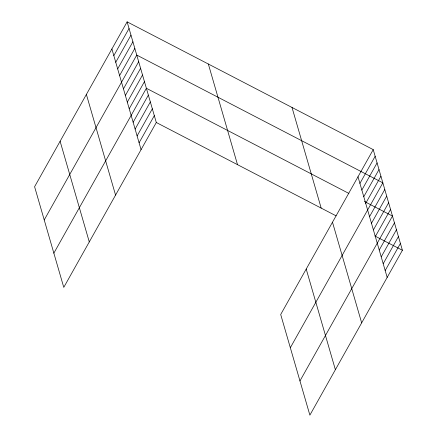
<?xml version="1.0" encoding="UTF-8"?>
<svg xmlns="http://www.w3.org/2000/svg" width="437" height="437" viewBox="0 0 437 437"><rect width="100%" height="100%" fill="white"/><g stroke="black" fill="none" stroke-linecap="round" stroke-linejoin="round"><path stroke-width="0.66" d="M127.123 21.85L34.599 186.725L63.775 287.371L156.299 122.497L127.123 21.85L373.225 149.629L402.401 250.275L309.877 415.15L280.701 314.503L373.225 149.629M113.822 55.63L129.052 28.492M115.745 62.273L130.974 35.135M117.668 68.915L132.903 41.777M119.596 75.557L134.825 48.42M44.224 219.937L136.754 55.062L382.856 182.841L290.332 347.721M123.447 88.848L138.676 61.704M125.37 95.49L140.605 68.347M127.298 102.132L142.528 74.989M129.221 108.775L144.456 81.632M53.855 253.154L146.379 88.274L348.89 193.422M133.132 122.256L148.362 95.119M135.115 129.101L150.344 101.963M137.098 135.945L152.333 108.808M139.086 142.79L154.316 115.652M359.924 183.414L375.154 156.271M361.847 190.057L377.076 162.914M363.775 196.699L379.005 169.556M365.698 203.342L380.927 176.198M369.549 216.626L384.779 189.483M371.472 223.269L386.707 196.126M373.4 229.911L388.63 202.768M375.323 236.554L390.558 209.41M299.957 380.933L392.481 216.053L364.414 201.484M379.234 250.04L394.464 222.897M381.217 256.88L396.446 229.742M383.2 263.724L398.435 236.586M385.188 270.569L400.418 243.431M156.299 122.497L336.113 215.856M374.93 236.013L402.401 250.275M357.996 176.767L387.171 277.413M332.491 222.22L361.661 322.867M292.014 107.464L321.184 208.105M306.211 269.055L335.381 369.697M208.34 64.015L237.51 164.662M111.894 48.988L141.069 149.634M86.389 94.441L115.559 195.088M60.109 141.271L89.279 241.918"/></g></svg>
